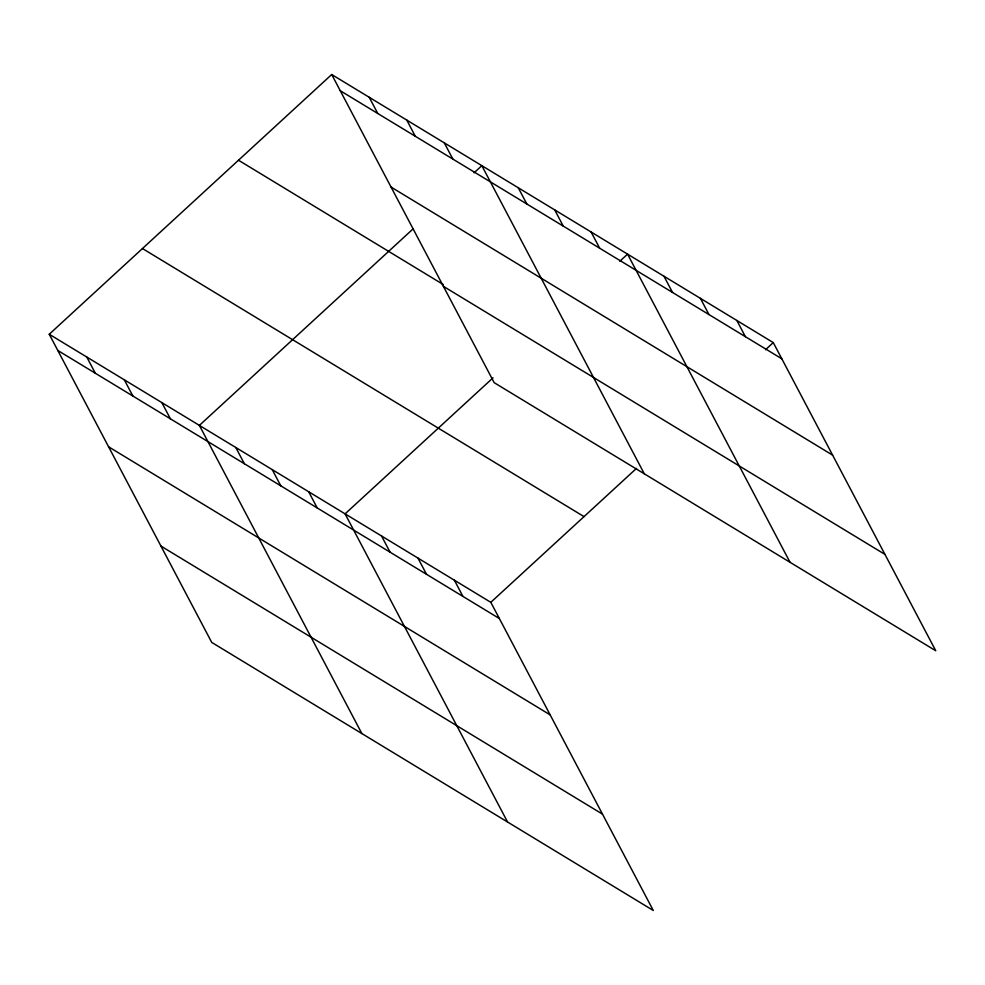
<?xml version="1.0" encoding="UTF-8"?>
<svg xmlns="http://www.w3.org/2000/svg" width="985" height="985" viewBox="0 0 985 985"><rect width="100%" height="100%" fill="white"/><g stroke="black" fill="none" stroke-linecap="round" stroke-linejoin="round"><path stroke-width="1.48" d="M49.25 334.247L490.813 602.327L653.289 910.485L211.726 642.405L49.25 334.247L331.711 74.515L773.274 342.595L935.75 650.753L494.187 382.673L331.711 74.515M413.047 228.926L199.389 425.397L361.852 733.554M474.081 172.806L481.837 165.665L644.313 473.822M493.029 377.834L345.095 513.862L507.57 822.019M619.787 261.271L627.556 254.13L790.032 562.287M490.813 602.327L636.519 468.355M765.505 349.737L773.274 342.595M340.256 90.719L781.819 358.799M391.045 187.064L832.62 455.144M238.493 160.223L443.275 284.554M443.385 286.327L884.949 554.407M142.468 248.54L584.031 516.62M57.795 350.451L499.358 618.531M108.584 446.796L550.159 714.876M160.924 546.059L602.488 814.139M736.854 320.482L745.386 336.673M700.421 298.356L708.966 314.56M663.988 276.243L672.533 292.447M591.135 232.017L599.668 248.208M554.703 209.891L563.248 226.094M518.27 187.778L526.815 203.981M444.309 142.874L452.854 159.077M406.78 120.084L415.313 136.287M369.24 97.306L377.784 113.497M454.393 580.214L462.925 596.405M417.96 558.089L426.505 574.292M381.527 535.975L390.072 552.179M308.674 491.749L317.207 507.94M272.242 469.623L280.787 485.827M235.809 447.51L244.354 463.713M161.848 402.606L170.393 418.81M124.319 379.828L132.852 396.019M86.779 357.038L95.323 373.241"/></g></svg>
